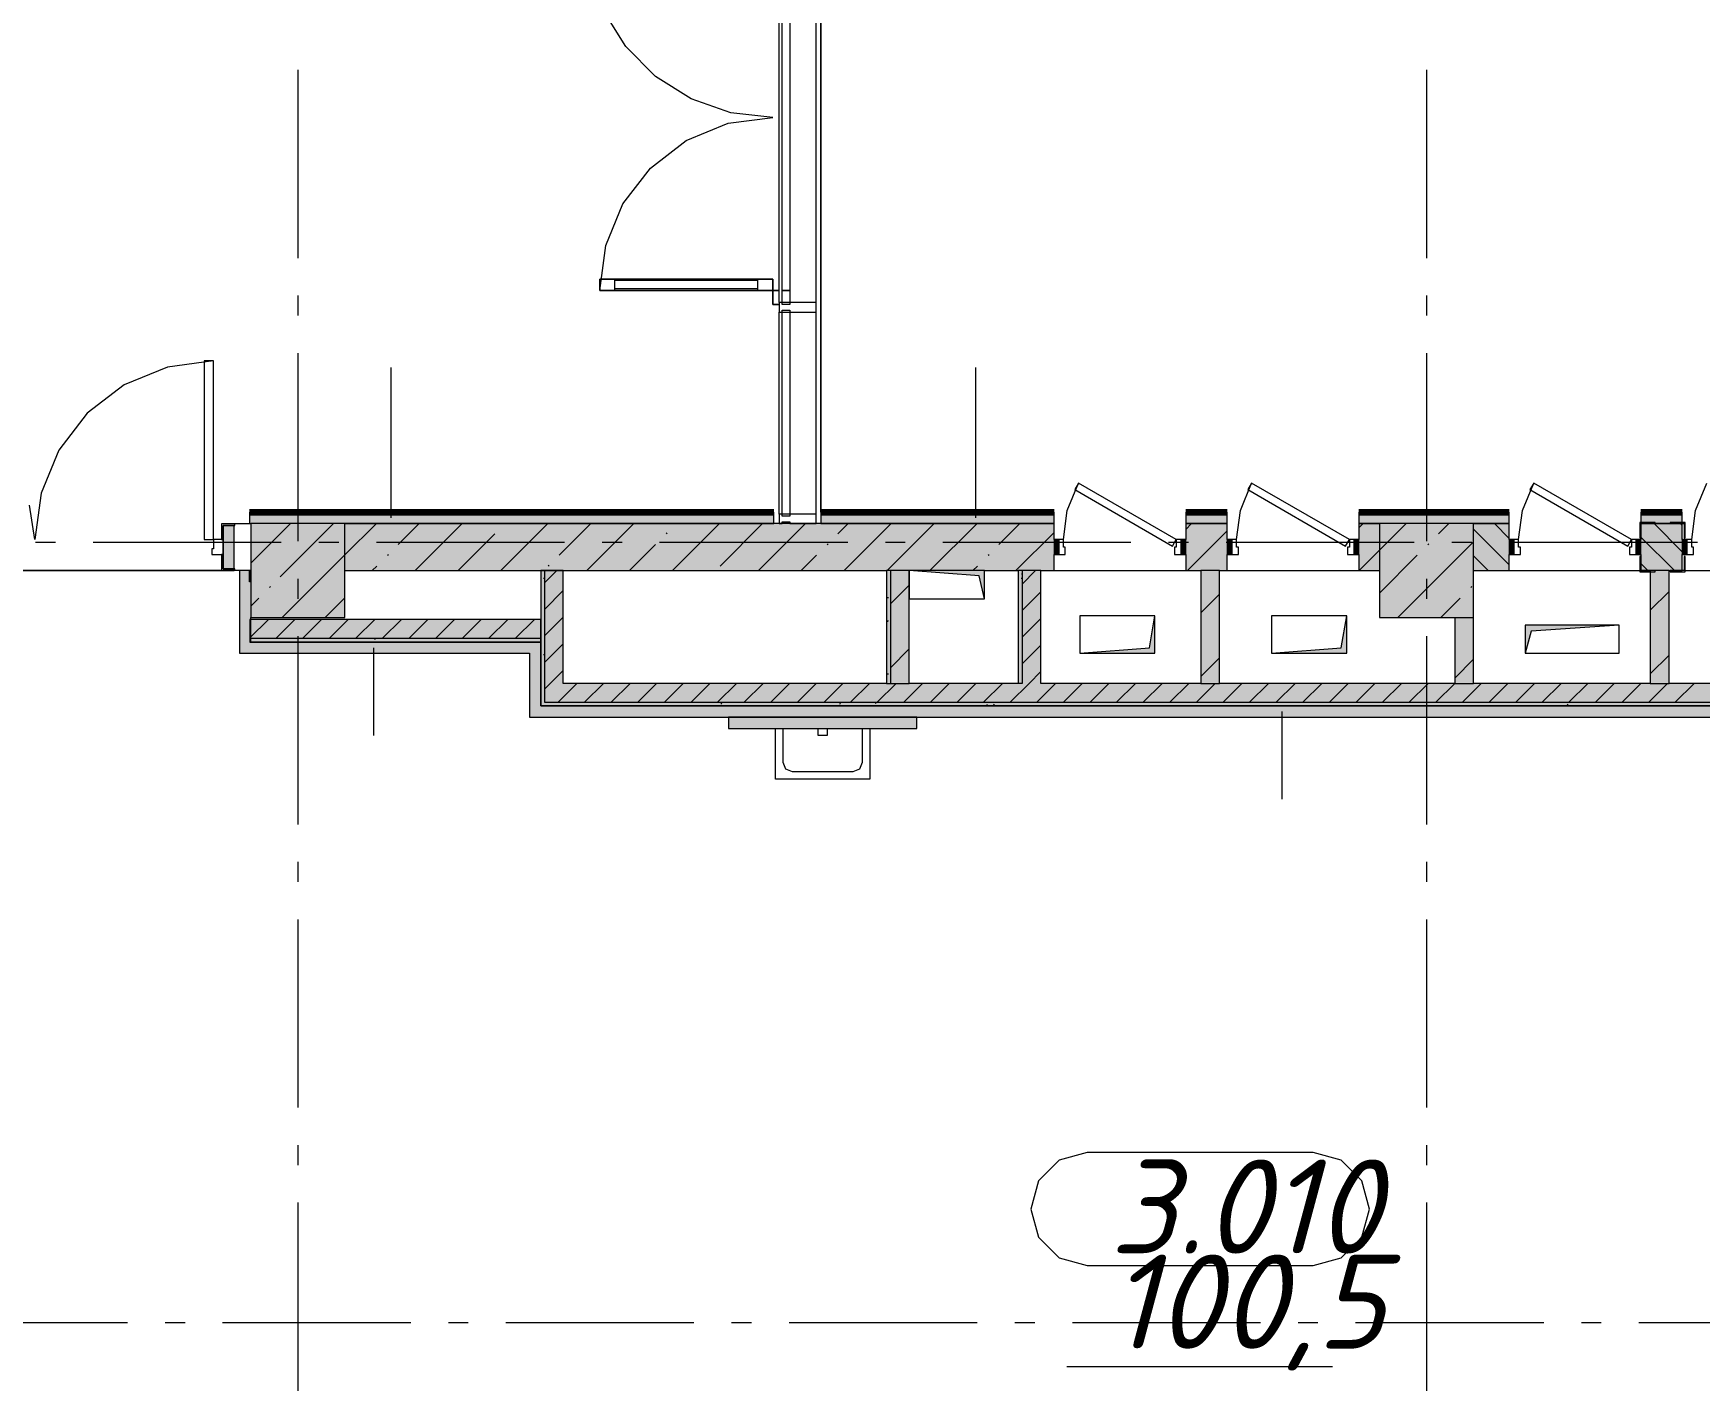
# Model space of a CAD drawing. Header units: millimetres. Extents: x -537608 to 253996, y -217170 to 186033.
# Drawn here: x -294983 to -286124, y 151910 to 159128 of the extents above; entities that cross this region are included whole.
import ezdxf

# ---------------------------------------------------------------- set-up
doc = ezdxf.new("R2010")
doc.units = ezdxf.units.MM
doc.layers.add('16) Лак 1.6м', color=160, linetype='Continuous', lineweight=90)
doc.layers.add('PDF _Геометрия', color=7, linetype='Continuous')
doc.layers.add('PDF _Текст', color=7, linetype='Continuous')
doc.layers.add('PDF _Сплошная заливка', color=7, linetype='Continuous', true_color=0xffffff)
doc.styles.add('PDF ISOCPEUR Italic', font='isocpeui.ttf')

msp = doc.modelspace()

# ---------------------------------------------------------------- hatches: boundary and pattern name
at = {"layer": 'PDF _Сплошная заливка', "true_color": 0xff7d7d, "transparency": 33554559}
h = msp.add_hatch(color=11, dxfattribs=at)
h.paths.add_polyline_path([(-291046.1823, 156521.2545), (-291046.1823, 156581.2552), (-293834.1796, 156581.2552), (-293834.1796, 156521.2545), (-291715.7767, 156521.2545)], flags=0)
h.paths.add_polyline_path([(-297131.1782, 156521.2545), (-295674.1798, 156521.2545), (-295674.1798, 156581.2552), (-297136.1816, 156581.2552), (-297136.1816, 156529.2549), (-297131.1782, 156529.2549)], flags=0)
h.paths.add_polyline_path([(-298394.7294, 156521.2545), (-298291.1809, 156521.5194), (-298291.1809, 156529.2549), (-298286.1775, 156529.2549), (-298286.1775, 156581.2552), (-299416.1766, 156581.2552), (-299416.1766, 156529.2549), (-299411.1818, 156529.2549), (-299411.1818, 156521.2545)], flags=0)
h.paths.add_polyline_path([(-301436.1809, 156521.2545), (-300571.1759, 156521.2545), (-300571.1759, 156529.2549), (-300566.181, 156529.2549), (-300566.181, 156581.2552), (-301436.1809, 156581.2552)], flags=0)
h = msp.add_hatch(color=11, dxfattribs=at)
h.paths.add_polyline_path([(-275326.1855, 156521.2545), (-275040.1829, 156521.2545), (-275040.1829, 156581.2552), (-279866.73, 156581.2552), (-279866.73, 156521.2545), (-275824.7364, 156521.2545)], flags=0)
h.paths.add_polyline_path([(-282271.5963, 156521.2545), (-281651.1841, 156521.2545), (-281651.1841, 156581.2552), (-282271.5963, 156581.2552)], flags=0)
h.paths.add_polyline_path([(-284036.5963, 156521.2545), (-284036.5963, 156581.2552), (-285516.1834, 156581.2552), (-285516.1834, 156521.2545), (-284326.1857, 156521.2545)], flags=0)
h.paths.add_polyline_path([(-286436.1835, 156521.2545), (-286216.1861, 156521.2545), (-286216.1861, 156581.2552), (-286436.1835, 156581.2552)], flags=0)
h.paths.add_polyline_path([(-288856.1808, 156521.2545), (-288636.1834, 156521.2545), (-288636.1834, 156581.2552), (-288856.1808, 156581.2552)], flags=0)
h.paths.add_polyline_path([(-287936.1807, 156521.2545), (-287136.1862, 156521.2545), (-287136.1862, 156581.2552), (-287936.1807, 156581.2552)], flags=0)
h.paths.add_polyline_path([(-290796.1813, 156521.2545), (-289556.1834, 156521.2545), (-289556.1834, 156581.2552), (-290796.1813, 156581.2552)], flags=0)
at = {"layer": 'PDF _Сплошная заливка', "transparency": 33554559}
h = msp.add_hatch(color=256, dxfattribs=at)
h.paths.add_polyline_path([(-287936.1807, 156271.2536), (-287826.1819, 156271.2536), (-287826.1819, 156521.2545), (-287936.1807, 156521.2545), (-287936.1807, 156292.5463)], flags=0)
h.paths.add_polyline_path([(-289953.679, 156271.2536), (-289556.1834, 156271.2536), (-289556.1834, 156521.2545), (-293326.1773, 156521.2545), (-293326.1773, 156271.2536), (-290046.0407, 156271.2536)], flags=0)
h.paths.add_polyline_path([(-288856.1808, 156271.2536), (-288636.1834, 156271.2536), (-288636.1834, 156521.2545), (-288856.1808, 156521.2545), (-288856.1808, 156292.5463)], flags=0)
for points in [[(-287826.1819, 156021.2547), (-287326.18, 156021.2547), (-287326.18, 156521.2545), (-287826.1819, 156521.2545), (-287826.1819, 156292.5463)], [(-292285.1812, 155911.2539), (-292285.1812, 156011.2543), (-293831.1827, 156011.2543), (-293831.1827, 155911.2539), (-293385.5127, 155911.2539)], [(-292285.1812, 155891.2551), (-292285.1812, 155911.2539), (-293831.1827, 155911.2539), (-293831.1827, 155891.2551), (-293385.5127, 155891.2551)], [(-284446.1827, 155571.2552), (-284446.1827, 155671.2556), (-292265.1846, 155671.2556), (-292265.1846, 155571.2552), (-285036.824, 155571.2552)], [(-284446.1827, 155551.2543), (-284346.1823, 155551.2543), (-284346.1823, 155571.2552), (-292285.1812, 155571.2552), (-292285.1812, 155551.2543), (-285036.824, 155551.2543)]]:
    msp.add_hatch(color=256, dxfattribs=at).paths.add_polyline_path(points)
h = msp.add_hatch(color=256, dxfattribs=at)
h.paths.add_polyline_path([(-275826.1832, 156271.2536), (-275826.1832, 156521.2545), (-278326.1798, 156521.2545), (-278326.1798, 156271.2536)], flags=0)
h.paths.add_polyline_path([(-281697.3434, 156271.2536), (-281653.182, 156273.2537), (-281653.182, 156521.2545), (-282269.5984, 156518.5052), (-282269.5984, 156271.2536), (-281779.7326, 156271.2536)], flags=0)
h.paths.add_polyline_path([(-279029.5928, 156271.2536), (-278826.1818, 156271.2536), (-278826.1818, 156521.2545), (-279866.73, 156521.2545), (-279866.73, 156271.2536), (-279069.5947, 156271.2536)], flags=0)
h.paths.add_polyline_path([(-285406.1847, 156271.2536), (-284826.179, 156271.2536), (-284826.179, 156521.2545), (-285516.1834, 156521.2545), (-285516.1834, 156271.2536)], flags=0)
h.paths.add_polyline_path([(-284326.1857, 156271.2536), (-284036.5963, 156271.2536), (-284036.5963, 156521.2545), (-284326.1857, 156521.2545), (-284326.1857, 156292.5463)], flags=0)
h.paths.add_polyline_path([(-286386.1833, 156271.2536), (-286216.1861, 156271.2536), (-286216.1861, 156521.2545), (-286436.1835, 156521.2545), (-286436.1835, 156271.2536)], flags=0)
h.paths.add_polyline_path([(-287136.1862, 156271.2536), (-287136.1862, 156521.2545), (-287326.18, 156521.2545), (-287326.18, 156271.2536)], flags=0)
at = {"layer": 'PDF _Сплошная заливка', "true_color": 0xff7d7d, "transparency": 33554559}
for points in [[(-292345.1798, 155831.2545), (-292285.1812, 155831.2545), (-292285.1812, 155891.2551), (-293826.1792, 155891.2551), (-293826.1792, 155831.2545), (-293385.5127, 155831.2545)], [(-285036.824, 155491.2536), (-284266.1786, 155491.2536), (-284266.1786, 155551.2543), (-292285.1812, 155551.2543), (-292285.1812, 155491.2536), (-286706.56, 155491.2536)]]:
    msp.add_hatch(color=11, dxfattribs=at).paths.add_polyline_path(points)

# ---------------------------------------------------------------- linework, layer by layer
at = {"layer": '16) Лак 1.6м'}
for points in [[(-293834.1796, 156581.2552), (-291046.1823, 156581.2552)], [(-290796.1813, 156581.2552), (-289556.1834, 156581.2552)], [(-288856.1808, 156581.2552), (-288636.1834, 156581.2552)], [(-287936.1807, 156581.2552), (-287136.1862, 156581.2552)], [(-286436.1835, 156581.2552), (-286216.1861, 156581.2552)]]:
    msp.add_lwpolyline(points, dxfattribs=at)
at = {"layer": 'PDF _Геометрия', "color": 9, "lineweight": 9, "true_color": 0xc0c0c0}
for p, q in [((-290796.1813, 160521.2527), (-290796.1813, 156581.2552)), ((-290796.1813, 156581.2552), (-290796.1813, 160521.2527)), ((-293914.1834, 156521.2545), (-293834.1796, 156521.2545)), ((-293886.1777, 156271.2536), (-295626.1776, 156271.2536)), ((-295626.1776, 156271.2536), (-293914.1834, 156271.2536)), ((-289556.1834, 156271.2536), (-288856.1808, 156271.2536)), ((-288636.1834, 156271.2536), (-287936.1807, 156271.2536)), ((-287136.1862, 156271.2536), (-286442.186, 156271.2536)), ((-286200.1854, 156271.2536), (-285516.1834, 156271.2536))]:
    msp.add_line(p, q, dxfattribs=at)
at = {"layer": 'PDF _Геометрия', "lineweight": 9}
for p, q in [((-291018.1853, 157696.2548), (-291018.1853, 159746.254)), ((-291001.1856, 157696.2548), (-291001.1856, 159746.254)), ((-290961.1837, 159746.254), (-290961.1837, 157696.2548)), ((-290821.1815, 157696.2548), (-290821.1815, 159746.254)), ((-291833.0093, 159057.7632), (-291952.1538, 159247.3695)), ((-291674.6725, 158899.4221), (-291833.0093, 159057.7632)), ((-291485.0662, 158780.2841), (-291674.6725, 158899.4221)), ((-291273.7064, 158706.3258), (-291485.0662, 158780.2841)), ((-291289.2938, 158649.9055), (-291051.1771, 158681.2546)), ((-291051.1771, 158681.2546), (-291273.7064, 158706.3258)), ((-291511.1772, 158557.9981), (-291289.2938, 158649.9055)), ((-291701.7222, 158411.7932), (-291511.1772, 158557.9981)), ((-291847.925, 158221.2546), (-291701.7222, 158411.7932)), ((-291939.8303, 157999.3669), (-291847.925, 158221.2546)), ((-291971.1773, 157761.2546), (-291939.8303, 157999.3669)), ((-291971.1773, 157761.2546), (-291971.1773, 157821.2531)), ((-291971.1773, 157821.2531), (-291051.1771, 157821.2531)), ((-291051.1771, 157821.2531), (-291971.1773, 157821.2531)), ((-291971.1773, 157821.2531), (-291971.1773, 157761.2546)), ((-291891.1821, 157761.2546), (-291891.1821, 157821.2531)), ((-291891.1821, 157815.255), (-291131.1809, 157815.255)), ((-291131.1809, 157761.2546), (-291131.1809, 157821.2531)), ((-291051.1771, 157821.2531), (-291051.1771, 157761.2546)), ((-291051.1771, 157761.2546), (-291051.1771, 157821.2531)), ((-291051.1771, 157761.2546), (-291971.1773, 157761.2546)), ((-291971.1773, 157761.2546), (-291051.1771, 157761.2546)), ((-291051.1771, 157761.2546), (-291971.1773, 157761.2546)), ((-291891.1821, 157771.255), (-291131.1809, 157771.255)), ((-291051.1771, 157761.2546), (-291018.1853, 157761.2546)), ((-291018.1853, 157761.2546), (-291051.1771, 157761.2546)), ((-291051.1771, 157761.2546), (-291051.1771, 157686.2543)), ((-291051.1771, 157686.2543), (-291051.1771, 157761.2546)), ((-291001.1856, 157696.2548), (-291018.1853, 157696.2548)), ((-291018.1853, 157696.2548), (-291018.1853, 157646.2546)), ((-291001.1856, 157761.2546), (-290961.1837, 157761.2546)), ((-290961.1837, 157761.2546), (-291001.1856, 157761.2546)), ((-290961.1837, 157696.2548), (-291001.1856, 157696.2548)), ((-291001.1856, 157686.2543), (-291001.1856, 157696.2548)), ((-290821.1815, 157696.2548), (-290961.1837, 157696.2548)), ((-290961.1837, 157696.2548), (-290961.1837, 157686.2543)), ((-290821.1815, 157646.2546), (-290821.1815, 157696.2548)), ((-291051.1771, 157686.2543), (-291018.1853, 157686.2543)), ((-291018.1853, 157686.2543), (-291051.1771, 157686.2543)), ((-291018.1853, 156571.2548), (-291018.1853, 157646.2546)), ((-291018.1853, 157646.2546), (-291001.1856, 157646.2546)), ((-290961.1837, 157686.2543), (-291001.1856, 157686.2543)), ((-291001.1856, 157646.2546), (-291001.1856, 157656.2551)), ((-291001.1856, 157656.2551), (-290961.1837, 157656.2551)), ((-291001.1856, 157646.2546), (-290961.1837, 157646.2546)), ((-291001.1856, 156571.2548), (-291001.1856, 157646.2546)), ((-290961.1837, 157656.2551), (-290961.1837, 157646.2546)), ((-290961.1837, 157646.2546), (-290961.1837, 156571.2548)), ((-290961.1837, 157646.2546), (-290821.1815, 157646.2546)), ((-290821.1815, 156571.2548), (-290821.1815, 157646.2546)), ((-294270.0579, 157353.8834), (-294499.1839, 157258.9791)), ((-294024.1821, 157386.2531), (-294270.0579, 157353.8834)), ((-294024.1821, 157386.2531), (-294074.1822, 157386.2531)), ((-294074.1822, 157386.2531), (-294074.1822, 156436.2538)), ((-294024.1821, 156436.2538), (-294024.1821, 157386.2531)), ((-293080.2669, 156551.2538), (-293080.2669, 157351.2547)), ((-289971.8671, 156551.2538), (-289971.8671, 157351.2547)), ((-294499.1839, 157258.9791), (-294695.9294, 157108.0054)), ((-294695.9294, 157108.0054), (-294846.9031, 156911.2535)), ((-294846.9031, 156911.2535), (-294941.8139, 156682.1319)), ((-289485.7388, 156591.5463), (-289425.8006, 156736.2549)), ((-289425.8006, 156736.2549), (-289445.7972, 156701.6139)), ((-288906.1809, 156436.2538), (-289425.8006, 156736.2549)), ((-288565.7387, 156591.5463), (-288505.8005, 156736.2549)), ((-288505.8005, 156736.2549), (-288525.7972, 156701.6139)), ((-287986.1809, 156436.2538), (-288505.8005, 156736.2549)), ((-287065.7416, 156591.5463), (-287005.7947, 156736.2549)), ((-287005.7947, 156736.2549), (-287025.8, 156701.6139)), ((-286486.1837, 156436.2538), (-287005.7947, 156736.2549)), ((-286145.7415, 156591.5463), (-286085.7946, 156736.2549)), ((-294941.8139, 156682.1319), (-294974.1771, 156436.2538)), ((-289445.7972, 156701.6139), (-288926.1776, 156401.6128)), ((-288525.7972, 156701.6139), (-288006.1861, 156401.6128)), ((-287025.8, 156701.6139), (-286506.1803, 156401.6128)), ((-294974.1771, 156436.2538), (-295003.0611, 156618.5745)), ((-291046.1823, 156581.2552), (-293834.1796, 156581.2552)), ((-293834.1796, 156581.2552), (-293834.1796, 156521.2545)), ((-291046.1823, 156521.2545), (-291046.1823, 156581.2552)), ((-291001.1856, 156571.2548), (-291018.1853, 156571.2548)), ((-291018.1853, 156571.2548), (-291018.1853, 156521.2545)), ((-291001.1856, 156561.2542), (-291001.1856, 156571.2548)), ((-290961.1837, 156571.2548), (-291001.1856, 156571.2548)), ((-290961.1837, 156561.2542), (-291001.1856, 156561.2542)), ((-290821.1815, 156571.2548), (-290961.1837, 156571.2548)), ((-290961.1837, 156571.2548), (-290961.1837, 156561.2542)), ((-290821.1815, 156521.2545), (-290821.1815, 156571.2548)), ((-289556.1834, 156581.2552), (-290796.1813, 156581.2552)), ((-290796.1813, 156581.2552), (-290796.1813, 156521.2545)), ((-289556.1834, 156521.2545), (-289556.1834, 156581.2552)), ((-289506.1833, 156436.2538), (-289485.7388, 156591.5463)), ((-288636.1834, 156581.2552), (-288856.1808, 156581.2552)), ((-288856.1808, 156581.2552), (-288856.1808, 156521.2545)), ((-288636.1834, 156521.2545), (-288636.1834, 156581.2552)), ((-288586.1832, 156436.2538), (-288565.7387, 156591.5463)), ((-287136.1862, 156581.2552), (-287936.1807, 156581.2552)), ((-287936.1807, 156581.2552), (-287936.1807, 156521.2545)), ((-287136.1862, 156521.2545), (-287136.1862, 156581.2552)), ((-287086.186, 156436.2538), (-287065.7416, 156591.5463)), ((-286216.1861, 156581.2552), (-286436.1835, 156581.2552)), ((-286436.1835, 156581.2552), (-286436.1835, 156521.2545)), ((-286216.1861, 156521.2545), (-286216.1861, 156581.2552)), ((-286166.1859, 156436.2538), (-286145.7415, 156591.5463)), ((-293912.1768, 156519.2544), (-293982.1822, 156519.2544)), ((-293982.1822, 156519.2544), (-293982.1822, 156436.2538)), ((-293974.1819, 156436.2538), (-293974.1819, 156511.2541)), ((-293974.1819, 156511.2541), (-293912.1768, 156511.2541)), ((-293914.1834, 156511.2541), (-293974.1819, 156511.2541)), ((-293974.1819, 156511.2541), (-293974.1819, 156281.254)), ((-293914.1834, 156281.254), (-293914.1834, 156511.2541)), ((-293912.1768, 156511.2541), (-293912.1768, 156519.2544)), ((-293834.1796, 156521.2545), (-293826.1792, 156521.2545)), ((-293826.1792, 156310.3383), (-293615.2673, 156521.2545)), ((-293326.1773, 156521.2545), (-293826.1792, 156521.2545)), ((-293826.1792, 156521.2545), (-293826.1792, 156021.2547)), ((-293670.0471, 156238.3758), (-293387.1662, 156521.2545)), ((-293326.1773, 156354.1401), (-293159.0651, 156521.2545)), ((-293326.1773, 156021.2547), (-293326.1773, 156521.2545)), ((-291046.1823, 156521.2545), (-293326.1773, 156521.2545)), ((-293326.1773, 156521.2545), (-291046.1823, 156521.2545)), ((-293042.7711, 156409.4495), (-292930.9725, 156521.2545)), ((-292952.8724, 156271.2536), (-292702.8714, 156521.2545)), ((-292724.7713, 156271.2536), (-292529.5501, 156466.4748)), ((-292496.6701, 156271.2536), (-292246.6692, 156521.2545)), ((-292187.4027, 156352.4242), (-292018.5767, 156521.2545)), ((-292040.4765, 156271.2536), (-291790.4756, 156521.2545)), ((-291617.1542, 156466.4748), (-291612.4177, 156471.2156)), ((-291584.2829, 156271.2536), (-291334.2819, 156521.2545)), ((-291332.0343, 156295.399), (-291106.1808, 156521.2545)), ((-291128.0806, 156271.2536), (-290878.0797, 156521.2545)), ((-290796.1813, 156521.2545), (-291046.1823, 156521.2545)), ((-291018.1853, 156521.2545), (-291001.1856, 156521.2545)), ((-291001.1856, 156521.2545), (-291001.1856, 156531.255)), ((-291001.1856, 156531.255), (-290961.1837, 156531.255)), ((-290961.1837, 156531.255), (-290961.1837, 156521.2545)), ((-290961.1837, 156521.2545), (-290821.1815, 156521.2545)), ((-289556.1834, 156521.2545), (-290796.1813, 156521.2545)), ((-290796.1813, 156521.2545), (-289556.1834, 156521.2545)), ((-290704.7669, 156466.4748), (-290649.9872, 156521.2545)), ((-290671.8871, 156271.2536), (-290421.886, 156521.2545)), ((-290443.7859, 156271.2536), (-290193.7849, 156521.2545)), ((-290215.6848, 156271.2536), (-289965.6925, 156521.2545)), ((-289849.3985, 156409.4495), (-289737.5913, 156521.2545)), ((-289759.4911, 156271.2536), (-289556.1834, 156474.5635)), ((-289556.1834, 156436.2538), (-289556.1834, 156521.2545)), ((-288856.1808, 156490.2692), (-288825.1955, 156521.2545)), ((-288636.1834, 156521.2545), (-288856.1808, 156521.2545)), ((-288856.1808, 156521.2545), (-288856.1808, 156436.2538)), ((-288856.1808, 156521.2545), (-288636.1834, 156521.2545)), ((-288847.0953, 156271.2536), (-288636.1834, 156482.1698)), ((-288636.1834, 156436.2538), (-288636.1834, 156521.2545)), ((-287936.1807, 156497.8756), (-287912.7996, 156521.2545)), ((-287826.1819, 156521.2545), (-287936.1807, 156521.2545)), ((-287936.1807, 156521.2545), (-287826.1819, 156521.2545)), ((-287936.1807, 156521.2545), (-287936.1807, 156436.2538)), ((-287826.1819, 156379.7753), (-287684.7071, 156521.2545)), ((-287326.18, 156521.2545), (-287826.1819, 156521.2545)), ((-287826.1819, 156521.2545), (-287826.1819, 156021.2547)), ((-287511.3857, 156466.4748), (-287456.606, 156521.2545)), ((-287326.18, 156021.2547), (-287326.18, 156521.2545)), ((-287136.1862, 156521.2545), (-287326.18, 156521.2545)), ((-287326.18, 156521.2545), (-287136.1862, 156521.2545)), ((-287136.1862, 156301.3024), (-287326.18, 156491.3027)), ((-287136.1862, 156442.7234), (-287214.7173, 156521.2545)), ((-287136.1862, 156436.2538), (-287136.1862, 156521.2545)), ((-286216.1861, 156521.2545), (-286436.1835, 156521.2545)), ((-286436.1835, 156521.2545), (-286436.1835, 156436.2538)), ((-286436.1835, 156521.2545), (-286216.1861, 156521.2545)), ((-286257.609, 156271.2536), (-286436.1835, 156449.8303)), ((-286216.1861, 156371.2518), (-286366.1867, 156521.2545)), ((-286216.1861, 156512.6729), (-286224.7634, 156521.2545)), ((-286216.1861, 156436.2538), (-286216.1861, 156521.2545)), ((-294074.1822, 156436.2538), (-294024.1821, 156436.2538)), ((-294024.1821, 156386.2536), (-294034.1804, 156386.2536)), ((-294034.1804, 156386.2536), (-294034.1804, 156356.2544)), ((-294024.1821, 156436.2538), (-294024.1821, 156386.2536)), ((-293974.1819, 156436.2538), (-294024.1821, 156436.2538)), ((-293982.1822, 156436.2538), (-293974.1819, 156436.2538)), ((-293974.1819, 156356.2544), (-293974.1819, 156436.2538)), ((-291812.3754, 156271.2536), (-291674.1816, 156409.4495)), ((-290761.7858, 156409.4495), (-290757.0493, 156414.1903)), ((-289531.1834, 156436.2538), (-289556.1834, 156436.2538)), ((-289556.1834, 156436.2538), (-289556.1834, 156356.2544)), ((-289506.1833, 156436.2538), (-289531.1834, 156436.2538)), ((-289531.1834, 156436.2538), (-289531.1834, 156356.2544)), ((-289531.1834, 156356.2544), (-289531.1834, 156436.2538)), ((-289506.1833, 156396.2541), (-289506.1833, 156436.2538)), ((-289496.1849, 156396.2541), (-289506.1833, 156396.2541)), ((-289496.1849, 156356.2544), (-289496.1849, 156396.2541)), ((-288926.1776, 156401.6128), (-288906.1809, 156436.2538)), ((-288906.1809, 156396.2541), (-288916.1793, 156396.2541)), ((-288916.1793, 156396.2541), (-288916.1793, 156356.2544)), ((-288906.1809, 156436.2538), (-288906.1809, 156396.2541)), ((-288881.1809, 156436.2538), (-288906.1809, 156436.2538)), ((-288881.1809, 156356.2544), (-288881.1809, 156436.2538)), ((-288856.1808, 156436.2538), (-288881.1809, 156436.2538)), ((-288881.1809, 156436.2538), (-288881.1809, 156356.2544)), ((-288856.1808, 156356.2544), (-288856.1808, 156436.2538)), ((-288611.1833, 156436.2538), (-288636.1834, 156436.2538)), ((-288636.1834, 156436.2538), (-288636.1834, 156356.2544)), ((-288586.1832, 156436.2538), (-288611.1833, 156436.2538)), ((-288611.1833, 156436.2538), (-288611.1833, 156356.2544)), ((-288611.1833, 156356.2544), (-288611.1833, 156436.2538)), ((-288586.1832, 156396.2541), (-288586.1832, 156436.2538)), ((-288576.1849, 156396.2541), (-288586.1832, 156396.2541)), ((-288576.1849, 156356.2544), (-288576.1849, 156396.2541)), ((-288006.1861, 156401.6128), (-287986.1809, 156436.2538)), ((-287986.1809, 156396.2541), (-287996.1792, 156396.2541)), ((-287996.1792, 156396.2541), (-287996.1792, 156356.2544)), ((-287986.1809, 156436.2538), (-287986.1809, 156396.2541)), ((-287961.1808, 156436.2538), (-287986.1809, 156436.2538)), ((-287961.1808, 156356.2544), (-287961.1808, 156436.2538)), ((-287936.1807, 156436.2538), (-287961.1808, 156436.2538)), ((-287961.1808, 156436.2538), (-287961.1808, 156356.2544)), ((-287936.1807, 156356.2544), (-287936.1807, 156436.2538)), ((-287934.7081, 156271.2536), (-287826.1819, 156379.7753)), ((-287728.5068, 156021.2547), (-287326.18, 156423.5794)), ((-287568.4132, 156409.4495), (-287563.668, 156414.1903)), ((-287111.1861, 156436.2538), (-287136.1862, 156436.2538)), ((-287136.1862, 156436.2538), (-287136.1862, 156356.2544)), ((-287086.186, 156436.2538), (-287111.1861, 156436.2538)), ((-287111.1861, 156436.2538), (-287111.1861, 156356.2544)), ((-287111.1861, 156356.2544), (-287111.1861, 156436.2538)), ((-287086.186, 156396.2541), (-287086.186, 156436.2538)), ((-287076.1791, 156396.2541), (-287086.186, 156396.2541)), ((-287076.1791, 156356.2544), (-287076.1791, 156396.2541)), ((-286506.1803, 156401.6128), (-286486.1837, 156436.2538)), ((-286486.1837, 156396.2541), (-286496.182, 156396.2541)), ((-286496.182, 156396.2541), (-286496.182, 156356.2544)), ((-286486.1837, 156436.2538), (-286486.1837, 156396.2541)), ((-286461.1836, 156436.2538), (-286486.1837, 156436.2538)), ((-286461.1836, 156356.2544), (-286461.1836, 156436.2538)), ((-286436.1835, 156436.2538), (-286461.1836, 156436.2538)), ((-286461.1836, 156436.2538), (-286461.1836, 156356.2544)), ((-286436.1835, 156356.2544), (-286436.1835, 156436.2538)), ((-286191.186, 156436.2538), (-286216.1861, 156436.2538)), ((-286216.1861, 156436.2538), (-286216.1861, 156356.2544)), ((-286166.1859, 156436.2538), (-286191.186, 156436.2538)), ((-286191.186, 156436.2538), (-286191.186, 156356.2544)), ((-286191.186, 156356.2544), (-286191.186, 156436.2538)), ((-286166.1859, 156396.2541), (-286166.1859, 156436.2538)), ((-286156.179, 156396.2541), (-286166.1859, 156396.2541)), ((-286156.179, 156356.2544), (-286156.179, 156396.2541)), ((-294034.1804, 156356.2544), (-293974.1819, 156356.2544)), ((-293974.1819, 156356.2544), (-293982.1822, 156356.2544)), ((-293982.1822, 156356.2544), (-293982.1822, 156273.2537)), ((-293982.1822, 156273.2537), (-293912.1768, 156273.2537)), ((-293974.1819, 156281.254), (-293974.1819, 156356.2544)), ((-293912.1768, 156281.254), (-293974.1819, 156281.254)), ((-293974.1819, 156281.254), (-293914.1834, 156281.254)), ((-293912.1768, 156273.2537), (-293912.1768, 156281.254)), ((-293659.067, 156021.2547), (-293326.1773, 156354.1401)), ((-293180.9649, 156271.2536), (-293156.826, 156295.399)), ((-293099.7986, 156352.4242), (-293095.0534, 156357.1672)), ((-292244.4301, 156295.399), (-292239.685, 156300.1419)), ((-290899.9881, 156271.2536), (-290818.8132, 156352.4242)), ((-289987.5923, 156271.2536), (-289963.4447, 156295.399)), ((-289906.4173, 156352.4242), (-289901.6808, 156357.1672)), ((-289556.1834, 156271.2536), (-289556.1834, 156356.2544)), ((-289556.1834, 156356.2544), (-289531.1834, 156356.2544)), ((-289531.1834, 156356.2544), (-289496.1849, 156356.2544)), ((-288916.1793, 156356.2544), (-288881.1809, 156356.2544)), ((-288881.1809, 156356.2544), (-288856.1808, 156356.2544)), ((-288856.1808, 156356.2544), (-288856.1808, 156271.2536)), ((-288636.1834, 156271.2536), (-288636.1834, 156356.2544)), ((-288636.1834, 156356.2544), (-288611.1833, 156356.2544)), ((-288611.1833, 156356.2544), (-288576.1849, 156356.2544)), ((-287996.1792, 156356.2544), (-287961.1808, 156356.2544)), ((-287961.1808, 156356.2544), (-287936.1807, 156356.2544)), ((-287936.1807, 156356.2544), (-287936.1807, 156271.2536)), ((-287826.1819, 156151.6786), (-287625.4319, 156352.4242)), ((-287247.5542, 156271.2536), (-287326.18, 156349.8794)), ((-287136.1862, 156271.2536), (-287136.1862, 156356.2544)), ((-287136.1862, 156356.2544), (-287111.1861, 156356.2544)), ((-287111.1861, 156356.2544), (-287076.1791, 156356.2544)), ((-286496.182, 156356.2544), (-286461.1836, 156356.2544)), ((-286461.1836, 156356.2544), (-286436.1835, 156356.2544)), ((-286436.1835, 156356.2544), (-286436.1835, 156271.2536)), ((-286399.0321, 156271.2536), (-286436.1835, 156308.4093)), ((-286216.1861, 156271.2536), (-286216.1861, 156356.2544)), ((-286216.1861, 156356.2544), (-286191.186, 156356.2544)), ((-286191.186, 156356.2544), (-286156.179, 156356.2544)), ((-293826.1792, 156271.2536), (-293886.1777, 156271.2536)), ((-293886.1777, 156271.2536), (-293886.1777, 155831.2545)), ((-293834.1796, 156211.2551), (-293834.1796, 156271.2536)), ((-293834.1796, 156271.2536), (-293826.1792, 156271.2536)), ((-293826.1792, 156211.2551), (-293834.1796, 156211.2551)), ((-293727.0658, 156181.3505), (-293722.3293, 156186.0914)), ((-293326.1773, 156271.2536), (-290446.18, 156271.2536)), ((-292265.1846, 156271.2536), (-292285.1812, 156271.2536)), ((-292285.1812, 156271.2536), (-292285.1812, 155671.2556)), ((-292265.1846, 156206.299), (-292200.2257, 156271.2536)), ((-292265.1846, 156271.2536), (-292265.1846, 155671.2556)), ((-292165.1842, 156271.2536), (-292265.1846, 156271.2536)), ((-292165.1842, 155671.2556), (-292165.1842, 156271.2536)), ((-290426.1834, 156271.2536), (-290446.18, 156271.2536)), ((-290446.18, 156271.2536), (-290446.18, 155671.2556)), ((-290326.183, 156271.2536), (-290426.1834, 156271.2536)), ((-290426.1834, 156271.2536), (-290426.1834, 155671.2556)), ((-290426.1834, 156093.6844), (-290326.183, 156193.6848)), ((-290326.183, 155671.2556), (-290326.183, 156271.2536)), ((-289926.1814, 156271.2536), (-289746.1859, 156271.2536)), ((-289746.1859, 156271.2536), (-289746.1859, 155671.2556)), ((-289726.1807, 156271.2536), (-289746.1859, 156271.2536)), ((-289726.1807, 156199.7152), (-289654.6423, 156271.2536)), ((-289626.1803, 156271.2536), (-289726.1807, 156271.2536)), ((-289726.1807, 156271.2536), (-289726.1807, 155671.2556)), ((-289626.1803, 155671.2556), (-289626.1803, 156271.2536)), ((-289626.1803, 156271.2536), (-289556.1834, 156271.2536)), ((-288856.1808, 156271.2536), (-288776.1856, 156271.2536)), ((-288676.1852, 156271.2536), (-288776.1856, 156271.2536)), ((-288776.1856, 156271.2536), (-288776.1856, 155671.2556)), ((-288676.1852, 155671.2556), (-288676.1852, 156271.2536)), ((-288676.1852, 156271.2536), (-288636.1834, 156271.2536)), ((-287936.1807, 156271.2536), (-287826.1819, 156271.2536)), ((-287340.312, 156181.3505), (-287335.5669, 156186.0914)), ((-287326.18, 156271.2536), (-287136.1862, 156271.2536)), ((-286436.1835, 156271.2536), (-286386.1833, 156271.2536)), ((-286386.1833, 156271.2536), (-286386.1833, 155671.2556)), ((-286286.1829, 156271.2536), (-286386.1833, 156271.2536)), ((-286286.1829, 155671.2556), (-286286.1829, 156271.2536)), ((-286286.1829, 156271.2536), (-286216.1861, 156271.2536)), ((-293826.1792, 156082.2393), (-293784.0933, 156124.3253)), ((-293430.9659, 156021.2547), (-293326.1773, 156126.0412)), ((-292265.1846, 156064.8779), (-292165.1842, 156164.8783)), ((-289726.1807, 156058.2942), (-289626.1803, 156158.2924)), ((-288776.1856, 156046.6273), (-288676.1852, 156146.6277)), ((-287500.4057, 156021.2547), (-287397.3395, 156124.3253)), ((-286386.1833, 156060.7486), (-286286.1829, 156160.7489)), ((-293831.1827, 155913.0904), (-293733.0166, 156011.2543)), ((-292285.1812, 156011.2543), (-293831.1827, 156011.2543)), ((-293831.1827, 156011.2543), (-293831.1827, 155911.2539)), ((-293826.1792, 156021.2547), (-293326.1773, 156021.2547)), ((-293826.1792, 155891.2551), (-293826.1792, 156021.2547)), ((-293691.5938, 155911.2539), (-293591.5934, 156011.2543)), ((-293550.1792, 155911.2539), (-293450.1788, 156011.2543)), ((-293408.756, 155911.2539), (-293308.7556, 156011.2543)), ((-293267.3328, 155911.2539), (-293167.3324, 156011.2543)), ((-293125.9096, 155911.2539), (-293025.9091, 156011.2543)), ((-292984.4863, 155911.2539), (-292884.486, 156011.2543)), ((-292843.0718, 155911.2539), (-292743.0714, 156011.2543)), ((-292701.6485, 155911.2539), (-292601.6481, 156011.2543)), ((-292560.2253, 155911.2539), (-292460.225, 156011.2543)), ((-292418.8022, 155911.2539), (-292318.8017, 156011.2543)), ((-292285.1812, 155911.2539), (-292285.1812, 156011.2543)), ((-292265.1846, 155923.4569), (-292165.1842, 156023.4572)), ((-289726.1807, 155916.871), (-289626.1803, 156016.8714)), ((-287826.1819, 156021.2547), (-287326.18, 156021.2547)), ((-287426.1805, 156021.2547), (-287426.1805, 155671.2556)), ((-287326.18, 155671.2556), (-287326.18, 156021.2547)), ((-293886.1777, 155831.2545), (-293826.1792, 155831.2545)), ((-293831.1827, 155911.2539), (-293831.1827, 155891.2551)), ((-293831.1827, 155911.2539), (-292285.1812, 155911.2539)), ((-293831.1827, 155891.2551), (-293826.1792, 155891.2551)), ((-293826.1792, 155891.2551), (-292285.1812, 155891.2551)), ((-292285.1812, 155891.2551), (-293826.1792, 155891.2551)), ((-293826.1792, 155831.2545), (-292345.1798, 155831.2545)), ((-293174.9797, 155861.2538), (-293174.9797, 155395.1049)), ((-292345.1798, 155831.2545), (-292345.1798, 155491.2536)), ((-292285.1812, 155891.2551), (-292285.1812, 155911.2539)), ((-292285.1812, 155831.2545), (-292285.1812, 155891.2551)), ((-292285.1812, 155551.2543), (-292285.1812, 155831.2545)), ((-292265.1846, 155782.0358), (-292165.1842, 155882.034)), ((-290426.1834, 155754.2735), (-290326.183, 155854.2739)), ((-289726.1807, 155775.4499), (-289626.1803, 155875.4503)), ((-292234.5437, 155671.2556), (-292165.1842, 155740.613)), ((-288776.1856, 155707.2163), (-288676.1852, 155807.2167)), ((-287426.1805, 155699.5713), (-287326.18, 155799.5716)), ((-286386.1833, 155721.3376), (-286286.1829, 155821.338)), ((-292285.1812, 155671.2556), (-292285.1812, 155571.2552)), ((-292265.1846, 155640.6126), (-292234.5437, 155671.2556)), ((-292265.1846, 155671.2556), (-292265.1846, 155571.2552)), ((-292193.1209, 155571.2552), (-292093.1206, 155671.2556)), ((-290446.18, 155671.2556), (-292165.1842, 155671.2556)), ((-292051.6977, 155571.2552), (-291951.6973, 155671.2556)), ((-291910.2745, 155571.2552), (-291810.2741, 155671.2556)), ((-291768.8513, 155571.2552), (-291668.8509, 155671.2556)), ((-291627.4367, 155571.2552), (-291527.4363, 155671.2556)), ((-291486.0135, 155571.2552), (-291386.0131, 155671.2556)), ((-291344.5903, 155571.2552), (-291244.5899, 155671.2556)), ((-291203.167, 155571.2552), (-291103.1667, 155671.2556)), ((-291061.7525, 155571.2552), (-290961.7521, 155671.2556)), ((-290920.3292, 155571.2552), (-290820.3289, 155671.2556)), ((-290778.906, 155571.2552), (-290678.9057, 155671.2556)), ((-290637.4829, 155571.2552), (-290537.4824, 155671.2556)), ((-290496.0596, 155571.2552), (-290396.0593, 155671.2556)), ((-290446.18, 155671.2556), (-290426.1834, 155671.2556)), ((-290426.1834, 155671.2556), (-290326.183, 155671.2556)), ((-290354.645, 155571.2552), (-290254.6446, 155671.2556)), ((-289746.1859, 155671.2556), (-290326.183, 155671.2556)), ((-290213.2218, 155571.2552), (-290113.2214, 155671.2556)), ((-290071.7986, 155571.2552), (-289971.7982, 155671.2556)), ((-289930.3754, 155571.2552), (-289830.375, 155671.2556)), ((-289788.9522, 155571.2552), (-289688.9604, 155671.2556)), ((-289726.1807, 155671.2556), (-289746.1859, 155671.2556)), ((-289688.9604, 155671.2556), (-289626.1803, 155734.0292)), ((-289647.5376, 155571.2552), (-289547.5372, 155671.2556)), ((-288776.1856, 155671.2556), (-289626.1803, 155671.2556)), ((-289506.1144, 155571.2552), (-289406.114, 155671.2556)), ((-289364.6912, 155571.2552), (-289264.6908, 155671.2556)), ((-289223.2679, 155571.2552), (-289123.2676, 155671.2556)), ((-289081.8534, 155571.2552), (-288981.853, 155671.2556)), ((-288940.4302, 155571.2552), (-288840.4297, 155671.2556)), ((-288799.0069, 155571.2552), (-288699.0066, 155671.2556)), ((-288776.1856, 155671.2556), (-288676.1852, 155671.2556)), ((-287426.1805, 155671.2556), (-288676.1852, 155671.2556)), ((-288657.5838, 155571.2552), (-288557.5833, 155671.2556)), ((-288516.1605, 155571.2552), (-288416.1687, 155671.2556)), ((-288374.7459, 155571.2552), (-288274.7455, 155671.2556)), ((-288233.3227, 155571.2552), (-288133.3223, 155671.2556)), ((-288091.8995, 155571.2552), (-287991.8991, 155671.2556)), ((-287950.4763, 155571.2552), (-287850.4759, 155671.2556)), ((-287809.0617, 155571.2552), (-287709.0613, 155671.2556)), ((-287667.6385, 155571.2552), (-287567.6381, 155671.2556)), ((-287526.2152, 155571.2552), (-287426.2149, 155671.2556)), ((-287426.1805, 155671.2556), (-287326.18, 155671.2556)), ((-287384.7921, 155571.2552), (-287284.7917, 155671.2556)), ((-286386.1833, 155671.2556), (-287326.18, 155671.2556)), ((-287243.3688, 155571.2552), (-287143.3685, 155671.2556)), ((-287101.9542, 155571.2552), (-287001.9539, 155671.2556)), ((-286960.5311, 155571.2552), (-286860.5306, 155671.2556)), ((-286819.1078, 155571.2552), (-286719.1075, 155671.2556)), ((-286677.6846, 155571.2552), (-286577.6842, 155671.2556)), ((-286536.27, 155571.2552), (-286436.2696, 155671.2556)), ((-286394.8468, 155571.2552), (-286294.8464, 155671.2556)), ((-286386.1833, 155671.2556), (-286286.1829, 155671.2556)), ((-285406.1847, 155671.2556), (-286286.1829, 155671.2556)), ((-286253.4236, 155571.2552), (-286153.4232, 155671.2556)), ((-292285.1812, 155571.2552), (-292285.1812, 155551.2543)), ((-292265.1846, 155571.2552), (-284446.1827, 155571.2552)), ((-292345.1798, 155491.2536), (-292285.1812, 155491.2536)), ((-284446.1827, 155551.2543), (-292285.1812, 155551.2543)), ((-292285.1812, 155551.2543), (-284446.1827, 155551.2543)), ((-292285.1812, 155491.2536), (-284266.1786, 155491.2536)), ((-290286.1811, 155491.2536), (-291286.1849, 155491.2536)), ((-291286.1849, 155491.2536), (-291286.1849, 155431.2551)), ((-290286.1811, 155431.2551), (-290286.1811, 155491.2536)), ((-288344.5873, 155521.255), (-288344.5873, 155055.104)), ((-291286.1849, 155431.2551), (-290286.1811, 155431.2551))]:
    msp.add_line(p, q, dxfattribs=at)
at = {"layer": 'PDF _Геометрия', "color": 253, "lineweight": 9, "true_color": 0xaaaaaa}
for p, q in [((-293576.1782, 158933.4215), (-293576.1782, 157933.422)), ((-287576.181, 158933.4215), (-287576.181, 157933.422)), ((-293576.1782, 157733.4212), (-293576.1782, 157627.5884)), ((-287576.181, 157733.4212), (-287576.181, 157627.5884)), ((-293576.1782, 157427.5877), (-293576.1782, 156427.5882)), ((-287576.181, 157427.5877), (-287576.181, 156427.5882)), ((-294864.609, 156421.2542), (-294970.4482, 156421.2542)), ((-293664.613, 156421.2542), (-294664.6082, 156421.2542)), ((-293358.7816, 156421.2542), (-293464.6122, 156421.2542)), ((-292158.777, 156421.2542), (-293158.7808, 156421.2542)), ((-291852.9457, 156421.2542), (-291958.7763, 156421.2542)), ((-290652.941, 156421.2542), (-291652.9449, 156421.2542)), ((-290347.1097, 156421.2542), (-290452.9489, 156421.2542)), ((-289147.1137, 156421.2542), (-290147.1089, 156421.2542)), ((-288841.2823, 156421.2542), (-288947.1129, 156421.2542)), ((-287641.2777, 156421.2542), (-288641.2815, 156421.2542)), ((-287335.4464, 156421.2542), (-287441.277, 156421.2542)), ((-286135.4417, 156421.2542), (-287135.4456, 156421.2542)), ((-293576.1782, 156227.5895), (-293576.1782, 156121.7546)), ((-289926.1814, 156271.2536), (-290326.183, 156271.2536)), ((-290326.183, 156271.2536), (-290326.183, 156121.2552)), ((-289953.679, 156243.7539), (-290326.183, 156271.2536)), ((-289926.1814, 156121.2552), (-289953.679, 156243.7539)), ((-289926.1814, 156121.2552), (-289926.1814, 156271.2536)), ((-287576.181, 156227.5895), (-287576.181, 156121.7546)), ((-290326.183, 156121.2552), (-289926.1814, 156121.2552)), ((-289019.5039, 156031.2553), (-289419.5053, 156031.2553)), ((-289419.5053, 156031.2553), (-289419.5053, 155831.2545)), ((-289049.5073, 155861.2538), (-289019.5039, 156031.2553)), ((-289019.5039, 155831.2545), (-289019.5039, 156031.2553)), ((-287999.5034, 156031.2553), (-288399.5048, 156031.2553)), ((-288399.5048, 156031.2553), (-288399.5048, 155831.2545)), ((-288029.5069, 155861.2538), (-287999.5034, 156031.2553)), ((-287999.5034, 155831.2545), (-287999.5034, 156031.2553)), ((-293576.1782, 155921.7561), (-293576.1782, 154921.7565)), ((-287576.181, 155921.7561), (-287576.181, 154921.7565)), ((-286551.289, 155981.255), (-287051.291, 155981.255)), ((-287051.291, 155981.255), (-287051.291, 155831.2545)), ((-287018.7899, 155948.7541), (-287051.291, 155831.2545)), ((-286551.289, 155981.255), (-287018.7899, 155948.7541)), ((-286551.289, 155831.2545), (-286551.289, 155981.255)), ((-289419.5053, 155831.2545), (-289049.5073, 155861.2538)), ((-289419.5053, 155831.2545), (-289019.5039, 155831.2545)), ((-288399.5048, 155831.2545), (-288029.5069, 155861.2538)), ((-288399.5048, 155831.2545), (-287999.5034, 155831.2545)), ((-287051.291, 155831.2545), (-286551.289, 155831.2545)), ((-291036.184, 155161.2553), (-291036.184, 155431.2551)), ((-290996.1821, 155251.2531), (-290996.1821, 155431.2551)), ((-290811.1831, 155431.2551), (-290811.1831, 155396.2416)), ((-290811.1831, 155396.2416), (-290761.183, 155396.2416)), ((-290761.183, 155396.2416), (-290761.183, 155431.2551)), ((-290576.1839, 155431.2551), (-290576.1839, 155251.2531)), ((-290536.1821, 155431.2551), (-290536.1821, 155161.2553)), ((-290981.5334, 155215.8994), (-290996.1821, 155251.2531)), ((-290946.1819, 155201.2529), (-290981.5334, 155215.8994)), ((-290590.824, 155215.8994), (-290626.1842, 155201.2529)), ((-290576.1839, 155251.2531), (-290590.824, 155215.8994)), ((-290536.1821, 155161.2553), (-291036.184, 155161.2553)), ((-290626.1842, 155201.2529), (-290946.1819, 155201.2529)), ((-293576.1782, 154721.7557), (-293576.1782, 154615.9229)), ((-287576.181, 154721.7557), (-287576.181, 154615.9229)), ((-293576.1782, 154415.9222), (-293576.1782, 153415.9227)), ((-287576.181, 154415.9222), (-287576.181, 153415.9227)), ((-293576.1782, 153215.9219), (-293576.1782, 153110.0891)), ((-289379.3915, 153176.174), (-289529.3921, 153135.9827)), ((-288179.3955, 153176.174), (-289379.3915, 153176.174)), ((-288029.395, 153135.9827), (-288179.3955, 153176.174)), ((-287576.181, 153215.9219), (-287576.181, 153110.0891)), ((-289529.3921, 153135.9827), (-289639.2013, 153026.1756)), ((-287919.5857, 153026.1756), (-288029.395, 153135.9827)), ((-289639.2013, 153026.1756), (-289679.3927, 152876.1751)), ((-287879.3944, 152876.1751), (-287919.5857, 153026.1756)), ((-293576.1782, 152910.0884), (-293576.1782, 151910.091)), ((-287576.181, 152910.0884), (-287576.181, 151910.091)), ((-289679.3927, 152876.1751), (-289639.2013, 152726.1745)), ((-287919.5857, 152726.1745), (-287879.3944, 152876.1751)), ((-289639.2013, 152726.1745), (-289529.3921, 152616.3674)), ((-288029.395, 152616.3674), (-287919.5857, 152726.1745)), ((-289529.3921, 152616.3674), (-289379.3915, 152576.1761)), ((-289379.3915, 152576.1761), (-288179.3955, 152576.1761)), ((-288179.3955, 152576.1761), (-288029.395, 152616.3674)), ((-294482.0205, 152271.2554), (-295482.0158, 152271.2554)), ((-294176.1806, 152271.2554), (-294282.0198, 152271.2554)), ((-292976.1845, 152271.2554), (-293976.1884, 152271.2554)), ((-292670.3532, 152271.2554), (-292776.1838, 152271.2554)), ((-291470.3486, 152271.2554), (-292470.3525, 152271.2554)), ((-291164.5173, 152271.2554), (-291270.3478, 152271.2554)), ((-289964.5212, 152271.2554), (-290964.5165, 152271.2554)), ((-289658.6813, 152271.2554), (-289764.5204, 152271.2554)), ((-288458.6853, 152271.2554), (-289458.6891, 152271.2554)), ((-288152.8539, 152271.2554), (-288258.6845, 152271.2554)), ((-286952.8493, 152271.2554), (-287952.8532, 152271.2554)), ((-286647.0179, 152271.2554), (-286752.8485, 152271.2554)), ((-285447.0219, 152271.2554), (-286447.0172, 152271.2554)), ((-289488.4343, 152038.1401), (-288075.5198, 152038.1401))]:
    msp.add_line(p, q, dxfattribs=at)
at = {"layer": 'PDF _Геометрия', "color": 253, "lineweight": 20, "true_color": 0xaaaaaa}
for p, q in [((-286361.1832, 156527.2548), (-286442.186, 156527.2548)), ((-286442.186, 156527.2548), (-286442.186, 156446.2543)), ((-286436.1835, 156446.2543), (-286436.1835, 156521.2545)), ((-286436.1835, 156521.2545), (-286361.1832, 156521.2545)), ((-286361.1832, 156521.2545), (-286361.1832, 156527.2548)), ((-286200.1854, 156527.2548), (-286281.1795, 156527.2548)), ((-286281.1795, 156527.2548), (-286281.1795, 156521.2545)), ((-286281.1795, 156521.2545), (-286206.1792, 156521.2545)), ((-286206.1792, 156521.2545), (-286206.1792, 156446.2543)), ((-286200.1854, 156446.2543), (-286200.1854, 156527.2548)), ((-286442.186, 156446.2543), (-286436.1835, 156446.2543)), ((-286206.1792, 156446.2543), (-286200.1854, 156446.2543)), ((-286436.1835, 156346.2539), (-286442.186, 156346.2539)), ((-286442.186, 156346.2539), (-286442.186, 156265.2554)), ((-286436.1835, 156271.2536), (-286436.1835, 156346.2539)), ((-286200.1854, 156346.2539), (-286206.1792, 156346.2539)), ((-286206.1792, 156346.2539), (-286206.1792, 156271.2536)), ((-286200.1854, 156265.2554), (-286200.1854, 156346.2539)), ((-286442.186, 156265.2554), (-286361.1832, 156265.2554)), ((-286361.1832, 156271.2536), (-286436.1835, 156271.2536)), ((-286361.1832, 156265.2554), (-286361.1832, 156271.2536)), ((-286206.1792, 156271.2536), (-286281.1795, 156271.2536)), ((-286281.1795, 156271.2536), (-286281.1795, 156265.2554)), ((-286281.1795, 156265.2554), (-286200.1854, 156265.2554))]:
    msp.add_line(p, q, dxfattribs=at)
at = {"layer": 'PDF _Геометрия', "color": 8, "lineweight": 9, "true_color": 0x787878}
for p, q in [((-292270.9804, 156230.6123), (-292265.1846, 156230.6123)), ((-289730.9774, 156230.6123), (-289726.1807, 156230.6123)), ((-289726.1807, 156250.9017), (-289727.705, 156253.5391)), ((-290442.1841, 156129.0123), (-290435.4755, 156129.0123)), ((-290438.9891, 156005.3186), (-290442.3391, 155999.5121)), ((-293163.1815, 155904.7649), (-293166.5401, 155910.5736)), ((-292722.3255, 155911.2539), (-292723.712, 155908.8534)), ((-292344.0688, 155908.412), (-292345.7051, 155911.2539)), ((-292270.9804, 155824.2122), (-292265.1846, 155824.2122)), ((-290442.1841, 155722.6122), (-290435.4755, 155722.6122)), ((-291321.7518, 155560.1072), (-291325.1017, 155565.9158)), ((-290692.986, 155565.3776), (-290696.3446, 155559.5711)), ((-290502.6305, 155563.7543), (-290505.989, 155569.563)), ((-287052.7464, 155571.2552), (-287054.3051, 155568.5575)), ((-289910.2926, 155553.7904), (-289913.6426, 155559.5969)), ((-289873.8733, 155561.7305), (-289877.2232, 155555.924)), ((-286824.1801, 155560.7531), (-286827.5302, 155554.9466))]:
    msp.add_line(p, q, dxfattribs=at)
at = {"layer": 'PDF _Сплошная заливка', "color": 7, "lineweight": 35, "true_color": 0xf4f4f4, "transparency": 33554559}
for points in [[(-293914.1834, 156281.254), (-293914.1834, 156511.2541), (-293974.1819, 156281.254), (-293974.1819, 156511.2541)], [(-289531.1834, 156356.2544), (-289531.1834, 156436.2538), (-289556.1834, 156356.2544), (-289556.1834, 156436.2538)], [(-288856.1808, 156356.2544), (-288856.1808, 156436.2538), (-288881.1809, 156356.2544), (-288881.1809, 156436.2538)], [(-288611.1833, 156356.2544), (-288611.1833, 156436.2538), (-288636.1834, 156356.2544), (-288636.1834, 156436.2538)], [(-287936.1807, 156356.2544), (-287936.1807, 156436.2538), (-287961.1808, 156356.2544), (-287961.1808, 156436.2538)], [(-287111.1861, 156356.2544), (-287111.1861, 156436.2538), (-287136.1862, 156356.2544), (-287136.1862, 156436.2538)], [(-286436.1835, 156356.2544), (-286436.1835, 156436.2538), (-286461.1836, 156356.2544), (-286461.1836, 156436.2538)], [(-286191.186, 156356.2544), (-286191.186, 156436.2538), (-286216.1861, 156356.2544), (-286216.1861, 156436.2538)]]:
    msp.add_solid(points, dxfattribs=at)
at = {"layer": 'PDF _Сплошная заливка', "lineweight": 35, "transparency": 33554559}
for points in [[(-293826.1792, 156021.2547), (-293326.1773, 156021.2547), (-293826.1792, 156521.2545), (-293326.1773, 156521.2545)], [(-292265.1846, 155571.2552), (-292265.1846, 156271.2536), (-292285.1812, 155571.2552), (-292285.1812, 156271.2536)], [(-292165.1842, 155671.2556), (-292165.1842, 156271.2536), (-292265.1846, 155671.2556), (-292265.1846, 156271.2536)], [(-290426.1834, 155671.2556), (-290426.1834, 156271.2536), (-290446.18, 155671.2556), (-290446.18, 156271.2536)], [(-290326.183, 155671.2556), (-290326.183, 156271.2536), (-290426.1834, 155671.2556), (-290426.1834, 156271.2536)], [(-289726.1807, 155671.2556), (-289726.1807, 156271.2536), (-289746.1859, 155671.2556), (-289746.1859, 156271.2536)], [(-289626.1803, 155671.2556), (-289626.1803, 156271.2536), (-289726.1807, 155671.2556), (-289726.1807, 156271.2536)], [(-288676.1852, 155671.2556), (-288676.1852, 156271.2536), (-288776.1856, 155671.2556), (-288776.1856, 156271.2536)], [(-286286.1829, 155671.2556), (-286286.1829, 156271.2536), (-286386.1833, 155671.2556), (-286386.1833, 156271.2536)], [(-287326.18, 155671.2556), (-287326.18, 156021.2547), (-287426.1805, 155671.2556), (-287426.1805, 156021.2547)]]:
    msp.add_solid(points, dxfattribs=at)
at = {"layer": 'PDF _Сплошная заливка', "color": 11, "lineweight": 35, "true_color": 0xff7d7d, "transparency": 33554559}
for points in [[(-293826.1792, 155831.2545), (-293826.1792, 156271.2536), (-293886.1777, 155831.2545), (-293886.1777, 156271.2536)], [(-293826.1792, 156211.2551), (-293826.1792, 156271.2536), (-293834.1796, 156211.2551), (-293834.1796, 156271.2536)], [(-292285.1812, 155491.2536), (-292285.1812, 155831.2545), (-292345.1798, 155491.2536), (-292345.1798, 155831.2545)]]:
    msp.add_solid(points, dxfattribs=at)
at = {"layer": 'PDF _Сплошная заливка', "color": 254, "lineweight": 35, "true_color": 0xe2e2e2, "transparency": 33554559}
for points in [[(-289926.1814, 156121.2552), (-289926.1814, 156271.2536), (-289953.679, 156243.7539), (-290326.183, 156271.2536)], [(-289019.5039, 155831.2545), (-289019.5039, 156031.2553), (-289419.5053, 155831.2545), (-289049.5073, 155861.2538)], [(-287999.5034, 155831.2545), (-287999.5034, 156031.2553), (-288376.296, 155831.2545), (-288029.5069, 155861.2538)], [(-287051.291, 155831.2545), (-287018.7899, 155948.7541), (-287051.291, 155981.255), (-286551.289, 155981.255)]]:
    msp.add_solid(points, dxfattribs=at)
at = {"layer": 'PDF _Сплошная заливка', "color": 63, "lineweight": 35, "true_color": 0xbce362, "transparency": 33554559}
msp.add_solid([(-290286.1811, 155431.2551), (-290286.1811, 155491.2536), (-291286.1849, 155431.2551), (-291286.1849, 155491.2536)], dxfattribs=at)

# ---------------------------------------------------------------- texts
at = {"layer": 'PDF _Текст', "char_height": 500, "attachment_point": 4, "style": 'PDF ISOCPEUR Italic'}
for s, insert in [('3.010', (-289260.7207, 152889.4652)), ('100,5', (-289267.7221, 152325.5158))]:
    msp.add_mtext(s, dxfattribs=dict(at, insert=insert))

doc.saveas('drawing.dxf')
